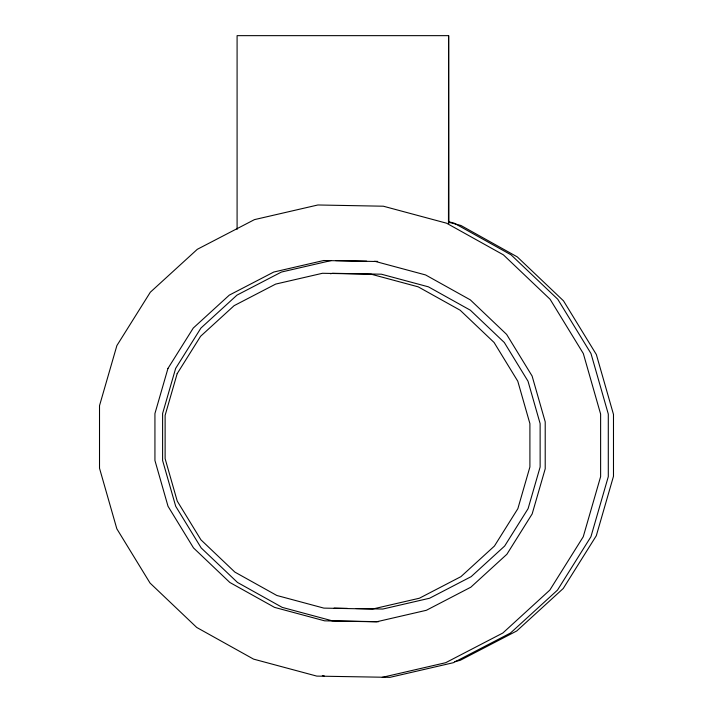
<?xml version="1.0" encoding="UTF-8"?>
<svg xmlns="http://www.w3.org/2000/svg" width="713" height="713" viewBox="0 0 713 713"><rect width="100%" height="100%" fill="white"/><g stroke="black" fill="none" stroke-linecap="round" stroke-linejoin="round"><path stroke-width="1.07" d="M448.468 223.196L448.646 35.65L237.09 35.65L237.09 229.381M331.349 260.512L281.448 272.036L236.974 295.129L200.932 328.051L175.639 368.416L162.6 413.531L162.6 460.491L175.701 506.292L201.182 547.923L237.491 582.459L282.232 607.387L332.303 620.836L378.621 621.709M330.556 273.774L332.686 273.284L381.384 274.202L428.424 286.84L470.375 310.217L504.305 342.49L528.012 381.205L540.133 423.62L540.133 466.988L528.092 508.654L504.67 546.033L471.15 576.648L429.6 598.234L382.801 609.045L356.242 608.537M382.266 677.35L445.678 662.707L502.843 633.019L549.821 590.097L583.252 536.746L600.622 476.64L600.622 414.075L583.323 353.541L550.097 299.264L503.423 254.871L446.57 223.196L383.336 206.209L317.882 204.979L254.461 219.622L197.305 249.309L150.318 292.223L116.887 345.573L99.517 405.679L99.517 468.254L116.825 528.788L150.042 583.056L196.717 627.449L253.57 659.124L316.804 676.111L389.931 677.35L453.352 662.707L510.508 633.019L557.495 590.097L590.925 536.746L608.296 476.64L608.296 414.075L590.988 353.541L557.771 299.264L511.096 254.871L454.243 223.196L448.878 221.761M454.742 661.611L460.152 660.354L516.747 630.96L563.243 588.492L596.309 535.73L613.483 476.293L613.483 414.422L596.362 354.548L563.493 300.841L517.281 256.894L460.972 225.513L449.288 222.376M335.761 260.593L366.642 261.172M374.361 261.323L377.667 261.386M334.103 608.118L347.383 608.376M322.329 675.541L324.477 676.111M448.914 223.196L448.646 35.65M167.965 368.416L154.935 413.531L154.935 460.491L168.027 506.292L193.508 547.923L229.818 582.459L274.558 607.387L324.629 620.836L376.464 621.816L426.365 610.292L470.838 587.191L506.881 554.277L532.174 513.904L545.213 468.798L545.213 421.838L532.112 376.027L506.631 334.406L470.322 299.87L425.581 274.942L375.51 261.484L323.675 260.512L273.774 272.036L229.301 295.129L193.268 328.051L167.965 368.416M177.163 373.674L165.122 415.331L165.122 458.7L177.252 501.123L200.95 539.839L234.88 572.111L276.831 595.48L323.871 608.118L372.569 609.045L419.369 598.234L460.928 576.648L494.439 546.033L517.87 508.654L529.902 466.988L529.902 423.62L517.781 381.205L494.082 342.49L460.152 310.217L418.192 286.84L371.152 274.202L322.454 273.284L275.655 284.095L234.105 305.672L200.585 336.286L177.163 373.674"/></g></svg>
